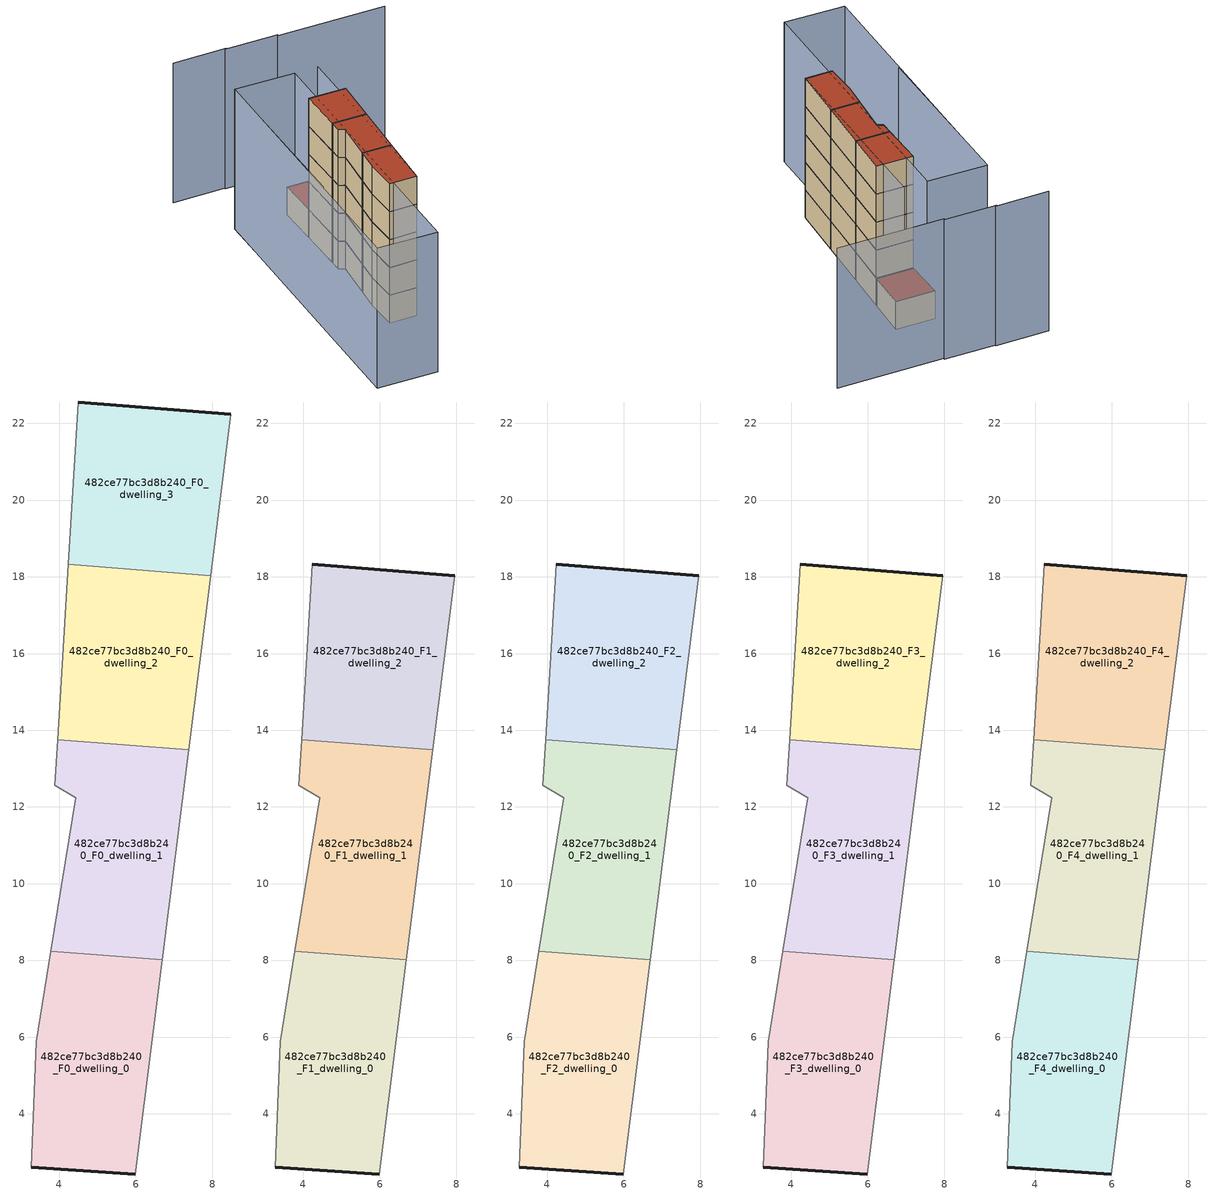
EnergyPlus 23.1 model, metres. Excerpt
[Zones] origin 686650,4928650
482ce77bc3d8b240_F0_dwelling_0
 floor ground (EU_floor_Construction): 5.99,2.43 6.69,8.01 3.79,8.24 3.4,5.88 3.27,2.6 z0
 wall outside (EU_wall_Construction): 5.99,2.43 3.27,2.6 z0:3
 wall adiabatic (EU_wall_Construction): 6.69,8.01 5.99,2.43 / 3.27,2.6 3.4,5.88 3.79,8.24 z0:3
 wall to 482ce77bc3d8b240_F0_dwelling_1 (EU_wall_Construction): 3.79,8.24 6.69,8.01 z0:3
482ce77bc3d8b240_F0_dwelling_1
 floor ground (EU_floor_Construction): 6.69,8.01 7.38,13.49 3.97,13.75 3.89,12.57 4.44,12.25 3.79,8.24 z0
 wall adiabatic (EU_wall_Construction): 7.38,13.49 6.69,8.01 / 3.79,8.24 4.44,12.25 3.89,12.57 3.97,13.75 z0:3
 wall to 482ce77bc3d8b240_F0_dwelling_2 (EU_wall_Construction): 3.97,13.75 7.38,13.49 z0:3
482ce77bc3d8b240_F0_dwelling_2
 floor ground (EU_floor_Construction): 7.38,13.49 7.95,18.03 4.24,18.33 3.97,13.75 z0
 wall adiabatic (EU_wall_Construction): 7.95,18.03 7.38,13.49 / 3.97,13.75 4.24,18.33 z0:3
 wall to 482ce77bc3d8b240_F0_dwelling_3 (EU_wall_Construction): 4.24,18.33 7.95,18.03 z0:3
482ce77bc3d8b240_F0_dwelling_3
 floor ground (EU_floor_Construction): 7.95,18.03 8.48,22.24 4.5,22.56 4.24,18.33 z0
 wall outside (EU_wall_Construction): 4.5,22.56 8.48,22.24 z0:3
 wall adiabatic (EU_wall_Construction): 8.48,22.24 7.95,18.03 / 4.24,18.33 4.5,22.56 z0:3
 roof outside (EU_roof_Construction): 8.48,22.24 7.95,18.03 4.24,18.33 4.5,22.56 z3
482ce77bc3d8b240_F1_dwelling_0
 floor to 482ce77bc3d8b240_F0_dwelling_0 (EU_floor_Construction): 5.99,2.43 6.69,8.01 3.79,8.24 3.4,5.88 3.27,2.6 z3
 wall outside (EU_wall_Construction): 5.99,2.43 3.27,2.6 z3:6
 wall adiabatic (EU_wall_Construction): 6.69,8.01 5.99,2.43 / 3.27,2.6 3.4,5.88 3.79,8.24 z3:6
 wall to 482ce77bc3d8b240_F1_dwelling_1 (EU_wall_Construction): 3.79,8.24 6.69,8.01 z3:6
482ce77bc3d8b240_F1_dwelling_1
 floor to 482ce77bc3d8b240_F0_dwelling_1 (EU_floor_Construction): 6.69,8.01 7.38,13.49 3.97,13.75 3.89,12.57 4.44,12.25 3.79,8.24 z3
 wall adiabatic (EU_wall_Construction): 7.38,13.49 6.69,8.01 / 3.79,8.24 4.44,12.25 3.89,12.57 3.97,13.75 z3:6
 wall to 482ce77bc3d8b240_F1_dwelling_2 (EU_wall_Construction): 3.97,13.75 7.38,13.49 z3:6
482ce77bc3d8b240_F1_dwelling_2
 floor to 482ce77bc3d8b240_F0_dwelling_2 (EU_floor_Construction): 7.38,13.49 7.95,18.03 4.24,18.33 3.97,13.75 z3
 wall outside (EU_wall_Construction): 4.24,18.33 7.95,18.03 z3:6
 wall adiabatic (EU_wall_Construction): 7.95,18.03 7.38,13.49 / 3.97,13.75 4.24,18.33 z3:6
482ce77bc3d8b240_F2_dwelling_0
 floor to 482ce77bc3d8b240_F1_dwelling_0 (EU_floor_Construction): 5.99,2.43 6.69,8.01 3.79,8.24 3.4,5.88 3.27,2.6 z6
 wall outside (EU_wall_Construction): 5.99,2.43 3.27,2.6 z6:9
 wall adiabatic (EU_wall_Construction): 6.69,8.01 5.99,2.43 / 3.27,2.6 3.4,5.88 3.79,8.24 z6:9
 wall to 482ce77bc3d8b240_F2_dwelling_1 (EU_wall_Construction): 3.79,8.24 6.69,8.01 z6:9
482ce77bc3d8b240_F2_dwelling_1
 floor to 482ce77bc3d8b240_F1_dwelling_1 (EU_floor_Construction): 6.69,8.01 7.38,13.49 3.97,13.75 3.89,12.57 4.44,12.25 3.79,8.24 z6
 wall adiabatic (EU_wall_Construction): 7.38,13.49 6.69,8.01 / 3.79,8.24 4.44,12.25 3.89,12.57 3.97,13.75 z6:9
 wall to 482ce77bc3d8b240_F2_dwelling_2 (EU_wall_Construction): 3.97,13.75 7.38,13.49 z6:9
482ce77bc3d8b240_F2_dwelling_2
 floor to 482ce77bc3d8b240_F1_dwelling_2 (EU_floor_Construction): 7.38,13.49 7.95,18.03 4.24,18.33 3.97,13.75 z6
 wall outside (EU_wall_Construction): 4.24,18.33 7.95,18.03 z6:9
 wall adiabatic (EU_wall_Construction): 7.95,18.03 7.38,13.49 / 3.97,13.75 4.24,18.33 z6:9
482ce77bc3d8b240_F3_dwelling_0
 floor to 482ce77bc3d8b240_F2_dwelling_0 (EU_floor_Construction): 5.99,2.43 6.69,8.01 3.79,8.24 3.4,5.88 3.27,2.6 z9
 wall outside (EU_wall_Construction): 5.99,2.43 3.27,2.6 z9:12
 wall adiabatic (EU_wall_Construction): 6.69,8.01 5.99,2.43 / 3.27,2.6 3.4,5.88 3.79,8.24 z9:12
 wall to 482ce77bc3d8b240_F3_dwelling_1 (EU_wall_Construction): 3.79,8.24 6.69,8.01 z9:12
482ce77bc3d8b240_F3_dwelling_1
 floor to 482ce77bc3d8b240_F2_dwelling_1 (EU_floor_Construction): 6.69,8.01 7.38,13.49 3.97,13.75 3.89,12.57 4.44,12.25 3.79,8.24 z9
 wall adiabatic (EU_wall_Construction): 7.38,13.49 6.69,8.01 / 3.79,8.24 4.44,12.25 3.89,12.57 3.97,13.75 z9:12
 wall to 482ce77bc3d8b240_F3_dwelling_2 (EU_wall_Construction): 3.97,13.75 7.38,13.49 z9:12
482ce77bc3d8b240_F3_dwelling_2
 floor to 482ce77bc3d8b240_F2_dwelling_2 (EU_floor_Construction): 7.38,13.49 7.95,18.03 4.24,18.33 3.97,13.75 z9
 wall outside (EU_wall_Construction): 4.24,18.33 7.95,18.03 z9:12
 wall adiabatic (EU_wall_Construction): 7.95,18.03 7.38,13.49 / 3.97,13.75 4.24,18.33 z9:12
482ce77bc3d8b240_F4_dwelling_0
 floor to 482ce77bc3d8b240_F3_dwelling_0 (EU_floor_Construction): 5.99,2.43 6.69,8.01 3.79,8.24 3.4,5.88 3.27,2.6 z12
 wall outside (EU_wall_Construction): 5.99,2.43 3.27,2.6 z12:15
 wall adiabatic (EU_wall_Construction): 6.69,8.01 5.99,2.43 / 3.27,2.6 3.4,5.88 3.79,8.24 z12:15
 wall to 482ce77bc3d8b240_F4_dwelling_1 (EU_wall_Construction): 3.79,8.24 6.69,8.01 z12:15
 roof outside (EU_roof_Construction): 6.69,8.01 5.99,2.43 3.27,2.6 3.4,5.88 3.79,8.24 z15
482ce77bc3d8b240_F4_dwelling_1
 floor to 482ce77bc3d8b240_F3_dwelling_1 (EU_floor_Construction): 6.69,8.01 7.38,13.49 3.97,13.75 3.89,12.57 4.44,12.25 3.79,8.24 z12
 wall adiabatic (EU_wall_Construction): 7.38,13.49 6.69,8.01 / 3.79,8.24 4.44,12.25 3.89,12.57 3.97,13.75 z12:15
 wall to 482ce77bc3d8b240_F4_dwelling_2 (EU_wall_Construction): 3.97,13.75 7.38,13.49 z12:15
 roof outside (EU_roof_Construction): 7.38,13.49 6.69,8.01 3.79,8.24 4.44,12.25 3.89,12.57 3.97,13.75 z15
482ce77bc3d8b240_F4_dwelling_2
 floor to 482ce77bc3d8b240_F3_dwelling_2 (EU_floor_Construction): 7.38,13.49 7.95,18.03 4.24,18.33 3.97,13.75 z12
 wall outside (EU_wall_Construction): 4.24,18.33 7.95,18.03 z12:15
 wall adiabatic (EU_wall_Construction): 7.95,18.03 7.38,13.49 / 3.97,13.75 4.24,18.33 z12:15
 roof outside (EU_roof_Construction): 7.95,18.03 7.38,13.49 3.97,13.75 4.24,18.33 z15
shading: 5.99,2.43 7.62,22.31 / -0.69,22.97 -2.08,5.29 / 7.23,28.66 1.98,29.07 / 2.15,29.13 -3.18,29.51 / 17.88,27.67 7.17,28.49 / -3.13,-5.85 -0.69,23 / -0.69,23 5.3,22.49 / 5.3,22.49 2.87,-6.35 / 2.87,-6.35 -3.13,-5.85 z0:15
[Building]
EU S2 Campaign: North Axis=0; Terrain=City; Solar Distribution=FullExterior
[Site:Location]
Bologna: Latitude=44.5; Longitude=11.25; Time Zone=1; Elevation=37
[SizingPeriod:WeatherFileDays]
AnnualSizingPeriod: Begin Month=1; Begin Day of Month=1; End Month=12; End Day of Month=31; Day of Week for Start Day=Monday; Use Weather File Daylight Saving Period=No; Use Weather File Rain and Snow Indicators=No
[MATERIAL]
EU_InternalMass_Material: Roughness=MediumRough; Thickness=0.1; Conductivity=1; Density=1800; Specific Heat=900; Thermal Absorptance=0.9; Solar Absorptance=0.7; Visible Absorptance=0.7
[MATERIAL:NOMASS] Roughness=MediumRough; Thermal Absorptance=0.9; Solar Absorptance=0.7; Visible Absorptance=0.7
Name | Thermal Resistance
EU_wall_NoMass | 0.905828
EU_roof_NoMass | 0.37593
EU_floor_NoMass | 0.67114
[CONSTRUCTION]
EU_wall_Construction: EU_wall_NoMass
EU_roof_Construction: EU_roof_NoMass
EU_floor_Construction: EU_floor_NoMass
EU_InternalMass_Construction: EU_InternalMass_Material
[ZONE] Type=1; Multiplier=1; Ceiling Height=autocalculate; Floor Area=autocalculate; Part of Total Floor Area=Yes
Name | Volume
482ce77bc3d8b240_F0_dwelling_0; 482ce77bc3d8b240_F0_dwelling_1; 482ce77bc3d8b240_F1_dwelling_1; 482ce77bc3d8b240_F2_dwelling_1; 482ce77bc3d8b240_F3_dwelling_1; 482ce77bc3d8b240_F4_dwelling_1 | 49.0613
482ce77bc3d8b240_F1_dwelling_0; 482ce77bc3d8b240_F2_dwelling_0; 482ce77bc3d8b240_F3_dwelling_0; 482ce77bc3d8b240_F4_dwelling_0 | 49.062
482ce77bc3d8b240_F0_dwelling_2 | 49.0554
482ce77bc3d8b240_F1_dwelling_2; 482ce77bc3d8b240_F2_dwelling_2; 482ce77bc3d8b240_F3_dwelling_2; 482ce77bc3d8b240_F4_dwelling_2 | 49.0569
482ce77bc3d8b240_F0_dwelling_3 | 49.0598
[INTERNALMASS] Construction=EU_InternalMass_Construction
Name | Zone or ZoneList | Surface Area
482ce77bc3d8b240_F0_dwelling_0_EU_InternalMass | 482ce77bc3d8b240_F0_dwelling_0 | 16.3524
482ce77bc3d8b240_F0_dwelling_1_EU_InternalMass | 482ce77bc3d8b240_F0_dwelling_1 | 16.3524
482ce77bc3d8b240_F0_dwelling_2_EU_InternalMass | 482ce77bc3d8b240_F0_dwelling_2 | 16.3524
482ce77bc3d8b240_F0_dwelling_3_EU_InternalMass | 482ce77bc3d8b240_F0_dwelling_3 | 16.3524
482ce77bc3d8b240_F1_dwelling_0_EU_InternalMass | 482ce77bc3d8b240_F1_dwelling_0 | 21.8032
482ce77bc3d8b240_F1_dwelling_1_EU_InternalMass | 482ce77bc3d8b240_F1_dwelling_1 | 21.8032
482ce77bc3d8b240_F1_dwelling_2_EU_InternalMass | 482ce77bc3d8b240_F1_dwelling_2 | 21.8032
482ce77bc3d8b240_F2_dwelling_0_EU_InternalMass | 482ce77bc3d8b240_F2_dwelling_0 | 21.8032
482ce77bc3d8b240_F2_dwelling_1_EU_InternalMass | 482ce77bc3d8b240_F2_dwelling_1 | 21.8032
482ce77bc3d8b240_F2_dwelling_2_EU_InternalMass | 482ce77bc3d8b240_F2_dwelling_2 | 21.8032
482ce77bc3d8b240_F3_dwelling_0_EU_InternalMass | 482ce77bc3d8b240_F3_dwelling_0 | 21.8032
482ce77bc3d8b240_F3_dwelling_1_EU_InternalMass | 482ce77bc3d8b240_F3_dwelling_1 | 21.8032
482ce77bc3d8b240_F3_dwelling_2_EU_InternalMass | 482ce77bc3d8b240_F3_dwelling_2 | 21.8032
482ce77bc3d8b240_F4_dwelling_0_EU_InternalMass | 482ce77bc3d8b240_F4_dwelling_0 | 21.8032
482ce77bc3d8b240_F4_dwelling_1_EU_InternalMass | 482ce77bc3d8b240_F4_dwelling_1 | 21.8032
482ce77bc3d8b240_F4_dwelling_2_EU_InternalMass | 482ce77bc3d8b240_F4_dwelling_2 | 21.8032
[OTHEREQUIPMENT] Fuel Type=Electricity; Design Level Calculation Method=Watts/Area; Power per Zone Floor Area=1; Fraction Latent=0; Fraction Radiant=0; Fraction Lost=0; Carbon Dioxide Generation Rate=0; EndUse Subcategory=EU_Step8_InternalGains
Name | Zone or ZoneList or Space or SpaceList | Schedule
EU_Step8_InternalGain_482ce77bc3d8b240_F0_dwelling_0_f000 | 482ce77bc3d8b240_F0_dwelling_0 | EU_Step8_GainSchedule_482ce77bc3d8b240_F0_dwelling_0_f000
EU_Step8_InternalGain_482ce77bc3d8b240_F0_dwelling_1_f000 | 482ce77bc3d8b240_F0_dwelling_1 | EU_Step8_GainSchedule_482ce77bc3d8b240_F0_dwelling_1_f000
EU_Step8_InternalGain_482ce77bc3d8b240_F0_dwelling_2_f000 | 482ce77bc3d8b240_F0_dwelling_2 | EU_Step8_GainSchedule_482ce77bc3d8b240_F0_dwelling_2_f000
EU_Step8_InternalGain_482ce77bc3d8b240_F0_dwelling_3_f000 | 482ce77bc3d8b240_F0_dwelling_3 | EU_Step8_GainSchedule_482ce77bc3d8b240_F0_dwelling_3_f000
EU_Step8_InternalGain_482ce77bc3d8b240_F1_dwelling_0_f000 | 482ce77bc3d8b240_F1_dwelling_0 | EU_Step8_GainSchedule_482ce77bc3d8b240_F1_dwelling_0_f000
EU_Step8_InternalGain_482ce77bc3d8b240_F1_dwelling_1_f000 | 482ce77bc3d8b240_F1_dwelling_1 | EU_Step8_GainSchedule_482ce77bc3d8b240_F1_dwelling_1_f000
EU_Step8_InternalGain_482ce77bc3d8b240_F1_dwelling_2_f000 | 482ce77bc3d8b240_F1_dwelling_2 | EU_Step8_GainSchedule_482ce77bc3d8b240_F1_dwelling_2_f000
EU_Step8_InternalGain_482ce77bc3d8b240_F2_dwelling_0_f000 | 482ce77bc3d8b240_F2_dwelling_0 | EU_Step8_GainSchedule_482ce77bc3d8b240_F2_dwelling_0_f000
EU_Step8_InternalGain_482ce77bc3d8b240_F2_dwelling_1_f000 | 482ce77bc3d8b240_F2_dwelling_1 | EU_Step8_GainSchedule_482ce77bc3d8b240_F2_dwelling_1_f000
EU_Step8_InternalGain_482ce77bc3d8b240_F2_dwelling_2_f000 | 482ce77bc3d8b240_F2_dwelling_2 | EU_Step8_GainSchedule_482ce77bc3d8b240_F2_dwelling_2_f000
EU_Step8_InternalGain_482ce77bc3d8b240_F3_dwelling_0_f000 | 482ce77bc3d8b240_F3_dwelling_0 | EU_Step8_GainSchedule_482ce77bc3d8b240_F3_dwelling_0_f000
EU_Step8_InternalGain_482ce77bc3d8b240_F3_dwelling_1_f000 | 482ce77bc3d8b240_F3_dwelling_1 | EU_Step8_GainSchedule_482ce77bc3d8b240_F3_dwelling_1_f000
EU_Step8_InternalGain_482ce77bc3d8b240_F3_dwelling_2_f000 | 482ce77bc3d8b240_F3_dwelling_2 | EU_Step8_GainSchedule_482ce77bc3d8b240_F3_dwelling_2_f000
EU_Step8_InternalGain_482ce77bc3d8b240_F4_dwelling_0_f000 | 482ce77bc3d8b240_F4_dwelling_0 | EU_Step8_GainSchedule_482ce77bc3d8b240_F4_dwelling_0_f000
EU_Step8_InternalGain_482ce77bc3d8b240_F4_dwelling_1_f000 | 482ce77bc3d8b240_F4_dwelling_1 | EU_Step8_GainSchedule_482ce77bc3d8b240_F4_dwelling_1_f000
EU_Step8_InternalGain_482ce77bc3d8b240_F4_dwelling_2_f000 | 482ce77bc3d8b240_F4_dwelling_2 | EU_Step8_GainSchedule_482ce77bc3d8b240_F4_dwelling_2_f000
[ZONEVENTILATION:DESIGNFLOWRATE] Schedule=EU_AlwaysOn; Design Flow Rate Calculation Method=AirChanges/Hour; Air Changes per Hour=0.73129; Ventilation Type=Natural; Fan Pressure Rise=0; Fan Total Efficiency=1; Constant Term Coefficient=1; Temperature Term Coefficient=0; Velocity Term Coefficient=0; Velocity Squared Term Coefficient=0; Minimum Indoor Temperature=-100; Maximum Indoor Temperature=100; Delta Temperature=-100; Minimum Outdoor Temperature=-100; Maximum Outdoor Temperature=100; Maximum Wind Speed=40
Name | Zone or ZoneList or Space or SpaceList
EU_ConstantAir_482ce77bc3d8b240_F0_dwelling_0 | 482ce77bc3d8b240_F0_dwelling_0
EU_ConstantAir_482ce77bc3d8b240_F0_dwelling_1 | 482ce77bc3d8b240_F0_dwelling_1
EU_ConstantAir_482ce77bc3d8b240_F0_dwelling_2 | 482ce77bc3d8b240_F0_dwelling_2
EU_ConstantAir_482ce77bc3d8b240_F0_dwelling_3 | 482ce77bc3d8b240_F0_dwelling_3
EU_ConstantAir_482ce77bc3d8b240_F1_dwelling_0 | 482ce77bc3d8b240_F1_dwelling_0
EU_ConstantAir_482ce77bc3d8b240_F1_dwelling_1 | 482ce77bc3d8b240_F1_dwelling_1
EU_ConstantAir_482ce77bc3d8b240_F1_dwelling_2 | 482ce77bc3d8b240_F1_dwelling_2
EU_ConstantAir_482ce77bc3d8b240_F2_dwelling_0 | 482ce77bc3d8b240_F2_dwelling_0
EU_ConstantAir_482ce77bc3d8b240_F2_dwelling_1 | 482ce77bc3d8b240_F2_dwelling_1
EU_ConstantAir_482ce77bc3d8b240_F2_dwelling_2 | 482ce77bc3d8b240_F2_dwelling_2
EU_ConstantAir_482ce77bc3d8b240_F3_dwelling_0 | 482ce77bc3d8b240_F3_dwelling_0
EU_ConstantAir_482ce77bc3d8b240_F3_dwelling_1 | 482ce77bc3d8b240_F3_dwelling_1
EU_ConstantAir_482ce77bc3d8b240_F3_dwelling_2 | 482ce77bc3d8b240_F3_dwelling_2
EU_ConstantAir_482ce77bc3d8b240_F4_dwelling_0 | 482ce77bc3d8b240_F4_dwelling_0
EU_ConstantAir_482ce77bc3d8b240_F4_dwelling_1 | 482ce77bc3d8b240_F4_dwelling_1
EU_ConstantAir_482ce77bc3d8b240_F4_dwelling_2 | 482ce77bc3d8b240_F4_dwelling_2
[HVACTEMPLATE:THERMOSTAT] Constant Heating Setpoint=20; Constant Cooling Setpoint=50
EU_HeatOnly_482ce77bc3d8b240_F0_dwelling_0; EU_HeatOnly_482ce77bc3d8b240_F0_dwelling_1; EU_HeatOnly_482ce77bc3d8b240_F0_dwelling_2; EU_HeatOnly_482ce77bc3d8b240_F0_dwelling_3; EU_HeatOnly_482ce77bc3d8b240_F1_dwelling_0; EU_HeatOnly_482ce77bc3d8b240_F1_dwelling_1; EU_HeatOnly_482ce77bc3d8b240_F1_dwelling_2; EU_HeatOnly_482ce77bc3d8b240_F2_dwelling_0; EU_HeatOnly_482ce77bc3d8b240_F2_dwelling_1; EU_HeatOnly_482ce77bc3d8b240_F2_dwelling_2; EU_HeatOnly_482ce77bc3d8b240_F3_dwelling_0; EU_HeatOnly_482ce77bc3d8b240_F3_dwelling_1; EU_HeatOnly_482ce77bc3d8b240_F3_dwelling_2; EU_HeatOnly_482ce77bc3d8b240_F4_dwelling_0; EU_HeatOnly_482ce77bc3d8b240_F4_dwelling_1; EU_HeatOnly_482ce77bc3d8b240_F4_dwelling_2
[HVACTEMPLATE:ZONE:IDEALLOADSAIRSYSTEM] System Availability Schedule=EU_AlwaysOn; Maximum Heating Supply Air Temperature=50; Minimum Cooling Supply Air Temperature=13; Maximum Heating Supply Air Humidity Ratio=0.0156; Minimum Cooling Supply Air Humidity Ratio=0.0077; Heating Limit=NoLimit; Cooling Limit=NoLimit; Heating Availability Schedule=EU_AlwaysOn; Cooling Availability Schedule=EU_CoolingOff; Dehumidification Control Type=ConstantSensibleHeatRatio; Cooling Sensible Heat Ratio=0.7; Dehumidification Setpoint=60; Humidification Control Type=None; Humidification Setpoint=30; Outdoor Air Method=None; Outdoor Air Flow Rate per Person=0.00944; Outdoor Air Flow Rate per Zone Floor Area=0; Outdoor Air Flow Rate per Zone=0; Demand Controlled Ventilation Type=None; Outdoor Air Economizer Type=NoEconomizer; Heat Recovery Type=None; Sensible Heat Recovery Effectiveness=0.7; Latent Heat Recovery Effectiveness=0.65
Name | Template Thermostat
482ce77bc3d8b240_F0_dwelling_0 | EU_HeatOnly_482ce77bc3d8b240_F0_dwelling_0
482ce77bc3d8b240_F0_dwelling_1 | EU_HeatOnly_482ce77bc3d8b240_F0_dwelling_1
482ce77bc3d8b240_F0_dwelling_2 | EU_HeatOnly_482ce77bc3d8b240_F0_dwelling_2
482ce77bc3d8b240_F0_dwelling_3 | EU_HeatOnly_482ce77bc3d8b240_F0_dwelling_3
482ce77bc3d8b240_F1_dwelling_0 | EU_HeatOnly_482ce77bc3d8b240_F1_dwelling_0
482ce77bc3d8b240_F1_dwelling_1 | EU_HeatOnly_482ce77bc3d8b240_F1_dwelling_1
482ce77bc3d8b240_F1_dwelling_2 | EU_HeatOnly_482ce77bc3d8b240_F1_dwelling_2
482ce77bc3d8b240_F2_dwelling_0 | EU_HeatOnly_482ce77bc3d8b240_F2_dwelling_0
482ce77bc3d8b240_F2_dwelling_1 | EU_HeatOnly_482ce77bc3d8b240_F2_dwelling_1
482ce77bc3d8b240_F2_dwelling_2 | EU_HeatOnly_482ce77bc3d8b240_F2_dwelling_2
482ce77bc3d8b240_F3_dwelling_0 | EU_HeatOnly_482ce77bc3d8b240_F3_dwelling_0
482ce77bc3d8b240_F3_dwelling_1 | EU_HeatOnly_482ce77bc3d8b240_F3_dwelling_1
482ce77bc3d8b240_F3_dwelling_2 | EU_HeatOnly_482ce77bc3d8b240_F3_dwelling_2
482ce77bc3d8b240_F4_dwelling_0 | EU_HeatOnly_482ce77bc3d8b240_F4_dwelling_0
482ce77bc3d8b240_F4_dwelling_1 | EU_HeatOnly_482ce77bc3d8b240_F4_dwelling_1
482ce77bc3d8b240_F4_dwelling_2 | EU_HeatOnly_482ce77bc3d8b240_F4_dwelling_2
[SIZING:ZONE] Zone Cooling Design Supply Air Temperature Input Method=SupplyAirTemperature; Zone Cooling Design Supply Air Temperature=13; Zone Heating Design Supply Air Temperature Input Method=SupplyAirTemperature; Zone Heating Design Supply Air Temperature=50; Zone Cooling Design Supply Air Humidity Ratio=0.008; Zone Heating Design Supply Air Humidity Ratio=0.008; Cooling Design Air Flow Method=DesignDay; Cooling Design Air Flow Rate=0; Cooling Minimum Air Flow per Zone Floor Area=0.000762; Cooling Minimum Air Flow=0; Cooling Minimum Air Flow Fraction=0.2; Heating Design Air Flow Method=DesignDay; Heating Design Air Flow Rate=0; Heating Maximum Air Flow per Zone Floor Area=0.002032; Heating Maximum Air Flow=0.141576; Heating Maximum Air Flow Fraction=0.3; Account for Dedicated Outdoor Air System=No; Dedicated Outdoor Air System Control Strategy=NeutralSupplyAir; Dedicated Outdoor Air Low Setpoint Temperature for Design=autosize; Dedicated Outdoor Air High Setpoint Temperature for Design=autosize; Zone Load Sizing Method=Sensible Load Only No Latent Load; Zone Latent Cooling Design Supply Air Humidity Ratio Input Method=HumidityRatioDifference; Zone Cooling Design Supply Air Humidity Ratio Difference=0.005; Zone Latent Heating Design Supply Air Humidity Ratio Input Method=HumidityRatioDifference; Zone Humidification Design Supply Air Humidity Ratio Difference=0.005
482ce77bc3d8b240_F0_dwelling_0; 482ce77bc3d8b240_F0_dwelling_1; 482ce77bc3d8b240_F0_dwelling_2; 482ce77bc3d8b240_F0_dwelling_3; 482ce77bc3d8b240_F1_dwelling_0; 482ce77bc3d8b240_F1_dwelling_1; 482ce77bc3d8b240_F1_dwelling_2; 482ce77bc3d8b240_F2_dwelling_0; 482ce77bc3d8b240_F2_dwelling_1; 482ce77bc3d8b240_F2_dwelling_2; 482ce77bc3d8b240_F3_dwelling_0; 482ce77bc3d8b240_F3_dwelling_1; 482ce77bc3d8b240_F3_dwelling_2; 482ce77bc3d8b240_F4_dwelling_0; 482ce77bc3d8b240_F4_dwelling_1; 482ce77bc3d8b240_F4_dwelling_2
[SCHEDULE:CONSTANT]
Name | Hourly Value
EU_AlwaysOn | 1
EU_CoolingOff | 0
[SCHEDULE:FILE] Column Number=1; Rows to Skip at Top=0; Number of Hours of Data=8760; Column Separator=Comma; Interpolate to Timestep=No; Minutes per Item=60; Adjust Schedule for Daylight Savings=Yes
Name | File
EU_Step8_GainSchedule_482ce77bc3d8b240_F0_dwelling_0_f000 | ../../schedules/482ce77bc3d8b240/482ce77bc3d8b240_F0_dwelling_0_f000_gain.csv
EU_Step8_GainSchedule_482ce77bc3d8b240_F0_dwelling_1_f000 | ../../schedules/482ce77bc3d8b240/482ce77bc3d8b240_F0_dwelling_1_f000_gain.csv
EU_Step8_GainSchedule_482ce77bc3d8b240_F0_dwelling_2_f000 | ../../schedules/482ce77bc3d8b240/482ce77bc3d8b240_F0_dwelling_2_f000_gain.csv
EU_Step8_GainSchedule_482ce77bc3d8b240_F0_dwelling_3_f000 | ../../schedules/482ce77bc3d8b240/482ce77bc3d8b240_F0_dwelling_3_f000_gain.csv
EU_Step8_GainSchedule_482ce77bc3d8b240_F1_dwelling_0_f000 | ../../schedules/482ce77bc3d8b240/482ce77bc3d8b240_F1_dwelling_0_f000_gain.csv
EU_Step8_GainSchedule_482ce77bc3d8b240_F1_dwelling_1_f000 | ../../schedules/482ce77bc3d8b240/482ce77bc3d8b240_F1_dwelling_1_f000_gain.csv
EU_Step8_GainSchedule_482ce77bc3d8b240_F1_dwelling_2_f000 | ../../schedules/482ce77bc3d8b240/482ce77bc3d8b240_F1_dwelling_2_f000_gain.csv
EU_Step8_GainSchedule_482ce77bc3d8b240_F2_dwelling_0_f000 | ../../schedules/482ce77bc3d8b240/482ce77bc3d8b240_F2_dwelling_0_f000_gain.csv
EU_Step8_GainSchedule_482ce77bc3d8b240_F2_dwelling_1_f000 | ../../schedules/482ce77bc3d8b240/482ce77bc3d8b240_F2_dwelling_1_f000_gain.csv
EU_Step8_GainSchedule_482ce77bc3d8b240_F2_dwelling_2_f000 | ../../schedules/482ce77bc3d8b240/482ce77bc3d8b240_F2_dwelling_2_f000_gain.csv
EU_Step8_GainSchedule_482ce77bc3d8b240_F3_dwelling_0_f000 | ../../schedules/482ce77bc3d8b240/482ce77bc3d8b240_F3_dwelling_0_f000_gain.csv
EU_Step8_GainSchedule_482ce77bc3d8b240_F3_dwelling_1_f000 | ../../schedules/482ce77bc3d8b240/482ce77bc3d8b240_F3_dwelling_1_f000_gain.csv
EU_Step8_GainSchedule_482ce77bc3d8b240_F3_dwelling_2_f000 | ../../schedules/482ce77bc3d8b240/482ce77bc3d8b240_F3_dwelling_2_f000_gain.csv
EU_Step8_GainSchedule_482ce77bc3d8b240_F4_dwelling_0_f000 | ../../schedules/482ce77bc3d8b240/482ce77bc3d8b240_F4_dwelling_0_f000_gain.csv
EU_Step8_GainSchedule_482ce77bc3d8b240_F4_dwelling_1_f000 | ../../schedules/482ce77bc3d8b240/482ce77bc3d8b240_F4_dwelling_1_f000_gain.csv
EU_Step8_GainSchedule_482ce77bc3d8b240_F4_dwelling_2_f000 | ../../schedules/482ce77bc3d8b240/482ce77bc3d8b240_F4_dwelling_2_f000_gain.csv
